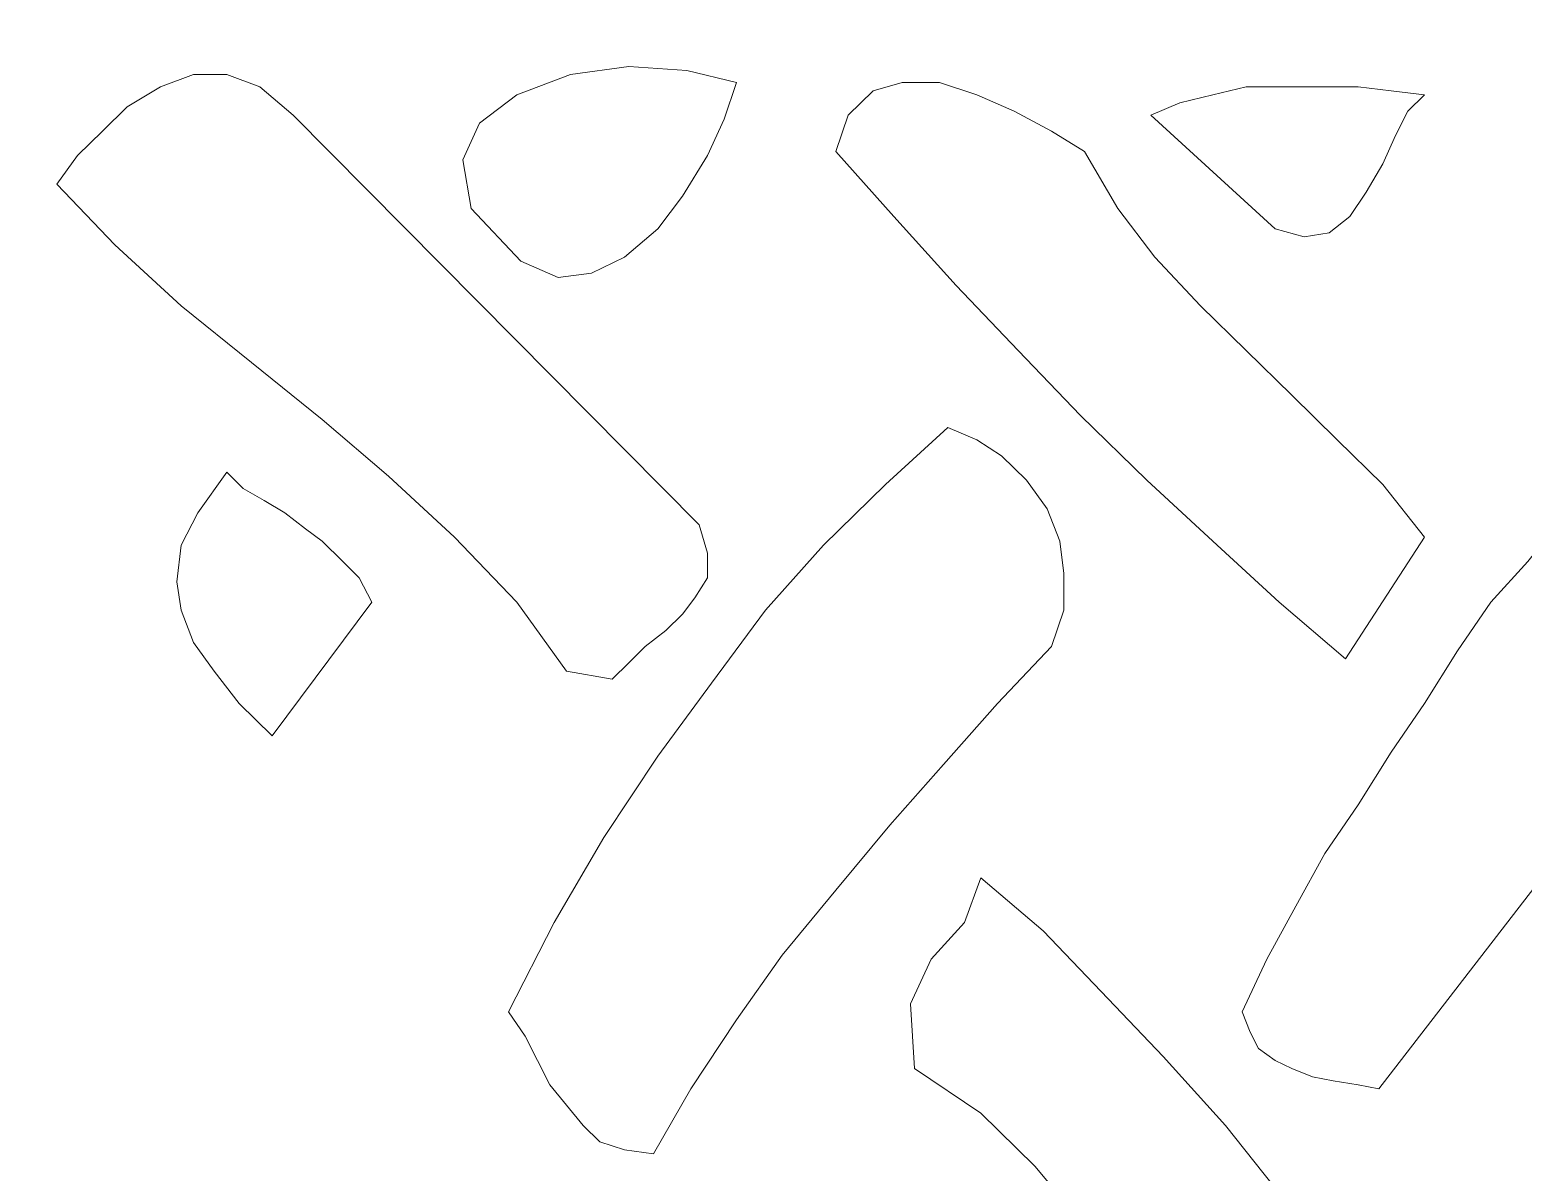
# Model space of a CAD drawing. Header units: millimetres. Extents: x -265 to 251, y -188 to 9.
# Drawn here: x 81.82 to 96.85, y -44.56 to -33.06 of the extents above; entities that cross this region are included whole.
import ezdxf

# ---------------------------------------------------------------- set-up
doc = ezdxf.new("R2010")
doc.units = ezdxf.units.MM
doc.header["$MEASUREMENT"] = 0
doc.layers.add('Camada 1', color=7, linetype='Continuous')

msp = doc.modelspace()

# ---------------------------------------------------------------- linework, layer by layer
at = {"layer": 'Camada 1', "color": 250, "lineweight": 9}
for points, knots in [([(53.8184, -0.6213), (53.8184, -0.6213), (56.6184, -0.6213), (56.6184, -0.6213), (56.6184, -0.6213), (56.6184, -0.6213), (141.0184, -0.6213), (141.0184, -0.6213), (141.0184, -0.6213), (141.0184, -0.6213), (143.8184, -0.6213), (143.8184, -0.6213), (143.8184, -0.6213), (143.8184, -0.6213), (147.0184, -0.6213), (147.0184, -0.6213), (147.0184, -0.6213), (148.6752, -0.6213), (150.0184, -1.9645), (150.0184, -3.6213), (150.0184, -3.6213), (150.0184, -5.2781), (148.6752, -6.6213), (147.0184, -6.6213), (147.0184, -6.6213), (147.0184, -6.6213), (146.6184, -6.6213), (146.6184, -6.6213), (146.6184, -6.6213), (146.6184, -6.6213), (146.6184, -3.8213), (146.6184, -3.8213), (146.6184, -3.8213), (146.6184, -3.8213), (143.8184, -3.8213), (143.8184, -3.8213), (143.8184, -3.8213), (143.8184, -3.8213), (143.8184, -6.6213), (143.8184, -6.6213), (143.8184, -6.6213), (143.8184, -6.6213), (143.8184, -21.6213), (143.8184, -21.6213), (143.8184, -21.6213), (143.8184, -21.6213), (147.0184, -21.6213), (147.0184, -21.6213), (147.0184, -21.6213), (148.6752, -21.6213), (150.0184, -22.9645), (150.0184, -24.6213), (150.0184, -24.6213), (150.0184, -26.2781), (148.6752, -27.6213), (147.0184, -27.6213), (147.0184, -27.6213), (147.0184, -27.6213), (146.6184, -27.6213), (146.6184, -27.6213), (146.6184, -27.6213), (146.6184, -27.6213), (146.6184, -24.8213), (146.6184, -24.8213), (146.6184, -24.8213), (146.6184, -24.8213), (143.8184, -24.8213), (143.8184, -24.8213), (143.8184, -24.8213), (143.8184, -24.8213), (143.8184, -27.6213), (143.8184, -27.6213), (143.8184, -27.6213), (143.8184, -27.6213), (143.8184, -42.6213), (143.8184, -42.6213), (143.8184, -42.6213), (143.8184, -42.6213), (147.0184, -42.6213), (147.0184, -42.6213), (147.0184, -42.6213), (148.6752, -42.6213), (150.0184, -43.9645), (150.0184, -45.6213), (150.0184, -45.6213), (150.0184, -47.2781), (148.6752, -48.6213), (147.0184, -48.6213), (147.0184, -48.6213), (147.0184, -48.6213), (146.6184, -48.6213), (146.6184, -48.6213), (146.6184, -48.6213), (146.6184, -48.6213), (146.6184, -45.8213), (146.6184, -45.8213), (146.6184, -45.8213), (146.6184, -45.8213), (143.8184, -45.8213), (143.8184, -45.8213), (143.8184, -45.8213), (143.8184, -45.8213), (143.8184, -48.6213), (143.8184, -48.6213), (143.8184, -48.6213), (143.8184, -48.6213), (143.8184, -63.6213), (143.8184, -63.6213), (143.8184, -63.6213), (143.8184, -63.6213), (147.0184, -63.6213), (147.0184, -63.6213), (147.0184, -63.6213), (148.6752, -63.6213), (150.0184, -64.9645), (150.0184, -66.6213), (150.0184, -66.6213), (150.0184, -68.2781), (148.6752, -69.6213), (147.0184, -69.6213), (147.0184, -69.6213), (147.0184, -69.6213), (146.6184, -69.6213), (146.6184, -69.6213), (146.6184, -69.6213), (146.6184, -69.6213), (146.6184, -66.8213), (146.6184, -66.8213), (146.6184, -66.8213), (146.6184, -66.8213), (143.8184, -66.8213), (143.8184, -66.8213), (143.8184, -66.8213), (143.8184, -66.8213), (143.8184, -69.6213), (143.8184, -69.6213), (143.8184, -69.6213), (143.8184, -69.6213), (143.8184, -84.6213), (143.8184, -84.6213), (143.8184, -84.6213), (143.8184, -84.6213), (147.0184, -84.6213), (147.0184, -84.6213), (147.0184, -84.6213), (148.6752, -84.6213), (150.0184, -85.9645), (150.0184, -87.6213), (150.0184, -87.6213), (150.0184, -89.2781), (148.6752, -90.6213), (147.0184, -90.6213), (147.0184, -90.6213), (147.0184, -90.6213), (146.6184, -90.6213), (146.6184, -90.6213), (146.6184, -90.6213), (146.6184, -90.6213), (146.6184, -87.8213), (146.6184, -87.8213), (146.6184, -87.8213), (146.6184, -87.8213), (143.8184, -87.8213), (143.8184, -87.8213), (143.8184, -87.8213), (143.8184, -87.8213), (143.8184, -90.6213), (143.8184, -90.6213), (143.8184, -90.6213), (143.8184, -90.6213), (141.0184, -90.6213), (141.0184, -90.6213), (141.0184, -90.6213), (141.0184, -90.6213), (56.6184, -90.6213), (56.6184, -90.6213), (56.6184, -90.6213), (56.6184, -90.6213), (53.8184, -90.6213), (53.8184, -90.6213), (53.8184, -90.6213), (53.8184, -90.6213), (53.8184, -87.8213), (53.8184, -87.8213), (53.8184, -87.8213), (53.8184, -87.8213), (51.0184, -87.8213), (51.0184, -87.8213), (51.0184, -87.8213), (51.0184, -87.8213), (51.0184, -90.6213), (51.0184, -90.6213), (51.0184, -90.6213), (51.0184, -90.6213), (50.6184, -90.6213), (50.6184, -90.6213), (50.6184, -90.6213), (48.9616, -90.6213), (47.6184, -89.2781), (47.6184, -87.6213), (47.6184, -87.6213), (47.6184, -85.9645), (48.9616, -84.6213), (50.6184, -84.6213), (50.6184, -84.6213), (50.6184, -84.6213), (53.8184, -84.6213), (53.8184, -84.6213), (53.8184, -84.6213), (53.8184, -84.6213), (53.8184, -69.6213), (53.8184, -69.6213), (53.8184, -69.6213), (53.8184, -69.6213), (53.8184, -66.8213), (53.8184, -66.8213), (53.8184, -66.8213), (53.8184, -66.8213), (51.0184, -66.8213), (51.0184, -66.8213), (51.0184, -66.8213), (51.0184, -66.8213), (51.0184, -69.6213), (51.0184, -69.6213), (51.0184, -69.6213), (51.0184, -69.6213), (50.6184, -69.6213), (50.6184, -69.6213), (50.6184, -69.6213), (48.9616, -69.6213), (47.6184, -68.2781), (47.6184, -66.6213), (47.6184, -66.6213), (47.6184, -64.9645), (48.9616, -63.6213), (50.6184, -63.6213), (50.6184, -63.6213), (50.6184, -63.6213), (53.8184, -63.6213), (53.8184, -63.6213), (53.8184, -63.6213), (53.8184, -63.6213), (53.8184, -48.6213), (53.8184, -48.6213), (53.8184, -48.6213), (53.8184, -48.6213), (53.8184, -45.8213), (53.8184, -45.8213), (53.8184, -45.8213), (53.8184, -45.8213), (51.0184, -45.8213), (51.0184, -45.8213), (51.0184, -45.8213), (51.0184, -45.8213), (51.0184, -48.6213), (51.0184, -48.6213), (51.0184, -48.6213), (51.0184, -48.6213), (50.6184, -48.6213), (50.6184, -48.6213), (50.6184, -48.6213), (48.9616, -48.6213), (47.6184, -47.2781), (47.6184, -45.6213), (47.6184, -45.6213), (47.6184, -43.9645), (48.9616, -42.6213), (50.6184, -42.6213), (50.6184, -42.6213), (50.6184, -42.6213), (53.8184, -42.6213), (53.8184, -42.6213), (53.8184, -42.6213), (53.8184, -42.6213), (53.8184, -27.6213), (53.8184, -27.6213), (53.8184, -27.6213), (53.8184, -27.6213), (53.8184, -24.8213), (53.8184, -24.8213), (53.8184, -24.8213), (53.8184, -24.8213), (51.0184, -24.8213), (51.0184, -24.8213), (51.0184, -24.8213), (51.0184, -24.8213), (51.0184, -27.6213), (51.0184, -27.6213), (51.0184, -27.6213), (51.0184, -27.6213), (50.6184, -27.6213), (50.6184, -27.6213), (50.6184, -27.6213), (48.9616, -27.6213), (47.6184, -26.2781), (47.6184, -24.6213), (47.6184, -24.6213), (47.6184, -22.9645), (48.9616, -21.6213), (50.6184, -21.6213), (50.6184, -21.6213), (50.6184, -21.6213), (53.8184, -21.6213), (53.8184, -21.6213), (53.8184, -21.6213), (53.8184, -21.6213), (53.8184, -6.6213), (53.8184, -6.6213), (53.8184, -6.6213), (53.8184, -6.6213), (53.8184, -3.8213), (53.8184, -3.8213), (53.8184, -3.8213), (53.8184, -3.8213), (51.0184, -3.8213), (51.0184, -3.8213), (51.0184, -3.8213), (51.0184, -3.8213), (51.0184, -6.6213), (51.0184, -6.6213), (51.0184, -6.6213), (51.0184, -6.6213), (50.6184, -6.6213), (50.6184, -6.6213), (50.6184, -6.6213), (48.9616, -6.6213), (47.6184, -5.2781), (47.6184, -3.6213), (47.6184, -3.6213), (47.6184, -1.9645), (48.9616, -0.6213), (50.6184, -0.6213), (50.6184, -0.6213), (50.6184, -0.6213), (53.8184, -0.6213), (53.8184, -0.6213)], [0, 0, 0, 0, 0.0117647, 0.0117647, 0.0117647, 0.0117647, 0.0235294, 0.0235294, 0.0235294, 0.0235294, 0.0352941, 0.0352941, 0.0352941, 0.0352941, 0.0470588, 0.0470588, 0.0470588, 0.0470588, 0.0588235, 0.0588235, 0.0588235, 0.0588235, 0.0705882, 0.0705882, 0.0705882, 0.0705882, 0.0823529, 0.0823529, 0.0823529, 0.0823529, 0.0941176, 0.0941176, 0.0941176, 0.0941176, 0.1058824, 0.1058824, 0.1058824, 0.1058824, 0.1176471, 0.1176471, 0.1176471, 0.1176471, 0.1294118, 0.1294118, 0.1294118, 0.1294118, 0.1411765, 0.1411765, 0.1411765, 0.1411765, 0.1529412, 0.1529412, 0.1529412, 0.1529412, 0.1647059, 0.1647059, 0.1647059, 0.1647059, 0.1764706, 0.1764706, 0.1764706, 0.1764706, 0.1882353, 0.1882353, 0.1882353, 0.1882353, 0.2, 0.2, 0.2, 0.2, 0.2117647, 0.2117647, 0.2117647, 0.2117647, 0.2235294, 0.2235294, 0.2235294, 0.2235294, 0.2352941, 0.2352941, 0.2352941, 0.2352941, 0.2470588, 0.2470588, 0.2470588, 0.2470588, 0.2588235, 0.2588235, 0.2588235, 0.2588235, 0.2705882, 0.2705882, 0.2705882, 0.2705882, 0.2823529, 0.2823529, 0.2823529, 0.2823529, 0.2941176, 0.2941176, 0.2941176, 0.2941176, 0.3058824, 0.3058824, 0.3058824, 0.3058824, 0.3176471, 0.3176471, 0.3176471, 0.3176471, 0.3294118, 0.3294118, 0.3294118, 0.3294118, 0.3411765, 0.3411765, 0.3411765, 0.3411765, 0.3529412, 0.3529412, 0.3529412, 0.3529412, 0.3647059, 0.3647059, 0.3647059, 0.3647059, 0.3764706, 0.3764706, 0.3764706, 0.3764706, 0.3882353, 0.3882353, 0.3882353, 0.3882353, 0.4, 0.4, 0.4, 0.4, 0.4117647, 0.4117647, 0.4117647, 0.4117647, 0.4235294, 0.4235294, 0.4235294, 0.4235294, 0.4352941, 0.4352941, 0.4352941, 0.4352941, 0.4470588, 0.4470588, 0.4470588, 0.4470588, 0.4588235, 0.4588235, 0.4588235, 0.4588235, 0.4705882, 0.4705882, 0.4705882, 0.4705882, 0.4823529, 0.4823529, 0.4823529, 0.4823529, 0.4941176, 0.4941176, 0.4941176, 0.4941176, 0.5058824, 0.5058824, 0.5058824, 0.5058824, 0.5176471, 0.5176471, 0.5176471, 0.5176471, 0.5294118, 0.5294118, 0.5294118, 0.5294118, 0.5411765, 0.5411765, 0.5411765, 0.5411765, 0.5529412, 0.5529412, 0.5529412, 0.5529412, 0.5647059, 0.5647059, 0.5647059, 0.5647059, 0.5764706, 0.5764706, 0.5764706, 0.5764706, 0.5882353, 0.5882353, 0.5882353, 0.5882353, 0.6, 0.6, 0.6, 0.6, 0.6117647, 0.6117647, 0.6117647, 0.6117647, 0.6235294, 0.6235294, 0.6235294, 0.6235294, 0.6352941, 0.6352941, 0.6352941, 0.6352941, 0.6470588, 0.6470588, 0.6470588, 0.6470588, 0.6588235, 0.6588235, 0.6588235, 0.6588235, 0.6705882, 0.6705882, 0.6705882, 0.6705882, 0.6823529, 0.6823529, 0.6823529, 0.6823529, 0.6941176, 0.6941176, 0.6941176, 0.6941176, 0.7058824, 0.7058824, 0.7058824, 0.7058824, 0.7176471, 0.7176471, 0.7176471, 0.7176471, 0.7294118, 0.7294118, 0.7294118, 0.7294118, 0.7411765, 0.7411765, 0.7411765, 0.7411765, 0.7529412, 0.7529412, 0.7529412, 0.7529412, 0.7647059, 0.7647059, 0.7647059, 0.7647059, 0.7764706, 0.7764706, 0.7764706, 0.7764706, 0.7882353, 0.7882353, 0.7882353, 0.7882353, 0.8, 0.8, 0.8, 0.8, 0.8117647, 0.8117647, 0.8117647, 0.8117647, 0.8235294, 0.8235294, 0.8235294, 0.8235294, 0.8352941, 0.8352941, 0.8352941, 0.8352941, 0.8470588, 0.8470588, 0.8470588, 0.8470588, 0.8588235, 0.8588235, 0.8588235, 0.8588235, 0.8705882, 0.8705882, 0.8705882, 0.8705882, 0.8823529, 0.8823529, 0.8823529, 0.8823529, 0.8941176, 0.8941176, 0.8941176, 0.8941176, 0.9058824, 0.9058824, 0.9058824, 0.9058824, 0.9176471, 0.9176471, 0.9176471, 0.9176471, 0.9294118, 0.9294118, 0.9294118, 0.9294118, 0.9411765, 0.9411765, 0.9411765, 0.9411765, 0.9529412, 0.9529412, 0.9529412, 0.9529412, 0.9647059, 0.9647059, 0.9647059, 0.9647059, 0.9764706, 0.9764706, 0.9764706, 0.9764706, 1, 1, 1, 1]), ([(88.5579, -38.0461), (88.5579, -38.0461), (88.6411, -38.3319), (88.6411, -38.3319), (88.6411, -38.3319), (88.6411, -38.3319), (88.6411, -38.577), (88.6411, -38.577), (88.6411, -38.577), (88.6411, -38.577), (88.516, -38.7811), (88.516, -38.7811), (88.516, -38.7811), (88.516, -38.7811), (88.3909, -38.9446), (88.3909, -38.9446), (88.3909, -38.9446), (88.3909, -38.9446), (88.2242, -39.1078), (88.2242, -39.1078), (88.2242, -39.1078), (88.2242, -39.1078), (88.0154, -39.2713), (88.0154, -39.2713), (88.0154, -39.2713), (88.0154, -39.2713), (87.8488, -39.4345), (87.8488, -39.4345), (87.8488, -39.4345), (87.8488, -39.4345), (87.6817, -39.5977), (87.6817, -39.5977), (87.6817, -39.5977), (87.6817, -39.5977), (87.2231, -39.5163), (87.2231, -39.5163), (87.2231, -39.5163), (87.2231, -39.5163), (86.7225, -38.8219), (86.7225, -38.8219), (86.7225, -38.8219), (86.7225, -38.8219), (86.0969, -38.1685), (86.0969, -38.1685), (86.0969, -38.1685), (86.0969, -38.1685), (85.4296, -37.556), (85.4296, -37.556), (85.4296, -37.556), (85.4296, -37.556), (84.7622, -36.9843), (84.7622, -36.9843), (84.7622, -36.9843), (84.7622, -36.9843), (84.053, -36.4125), (84.053, -36.4125), (84.053, -36.4125), (84.053, -36.4125), (83.3439, -35.8408), (83.3439, -35.8408), (83.3439, -35.8408), (83.3439, -35.8408), (82.6765, -35.2283), (82.6765, -35.2283), (82.6765, -35.2283), (82.6765, -35.2283), (82.0927, -34.6158), (82.0927, -34.6158), (82.0927, -34.6158), (82.0927, -34.6158), (82.3011, -34.3299), (82.3011, -34.3299), (82.3011, -34.3299), (82.3011, -34.3299), (82.5515, -34.0848), (82.5515, -34.0848), (82.5515, -34.0848), (82.5515, -34.0848), (82.8018, -33.8398), (82.8018, -33.8398), (82.8018, -33.8398), (82.8018, -33.8398), (83.1355, -33.6357), (83.1355, -33.6357), (83.1355, -33.6357), (83.1355, -33.6357), (83.4691, -33.513), (83.4691, -33.513), (83.4691, -33.513), (83.4691, -33.513), (83.8028, -33.513), (83.8028, -33.513), (83.8028, -33.513), (83.8028, -33.513), (84.1365, -33.6357), (84.1365, -33.6357), (84.1365, -33.6357), (84.1365, -33.6357), (84.4702, -33.9215), (84.4702, -33.9215), (84.4702, -33.9215), (84.4702, -33.9215), (88.5579, -38.0461), (88.5579, -38.0461)], [0, 0, 0, 0, 0.037037, 0.037037, 0.037037, 0.037037, 0.0740741, 0.0740741, 0.0740741, 0.0740741, 0.1111111, 0.1111111, 0.1111111, 0.1111111, 0.1481481, 0.1481481, 0.1481481, 0.1481481, 0.1851852, 0.1851852, 0.1851852, 0.1851852, 0.2222222, 0.2222222, 0.2222222, 0.2222222, 0.2592593, 0.2592593, 0.2592593, 0.2592593, 0.2962963, 0.2962963, 0.2962963, 0.2962963, 0.3333333, 0.3333333, 0.3333333, 0.3333333, 0.3703704, 0.3703704, 0.3703704, 0.3703704, 0.4074074, 0.4074074, 0.4074074, 0.4074074, 0.4444444, 0.4444444, 0.4444444, 0.4444444, 0.4814815, 0.4814815, 0.4814815, 0.4814815, 0.5185185, 0.5185185, 0.5185185, 0.5185185, 0.5555556, 0.5555556, 0.5555556, 0.5555556, 0.5925926, 0.5925926, 0.5925926, 0.5925926, 0.6296296, 0.6296296, 0.6296296, 0.6296296, 0.6666667, 0.6666667, 0.6666667, 0.6666667, 0.7037037, 0.7037037, 0.7037037, 0.7037037, 0.7407407, 0.7407407, 0.7407407, 0.7407407, 0.7777778, 0.7777778, 0.7777778, 0.7777778, 0.8148148, 0.8148148, 0.8148148, 0.8148148, 0.8518519, 0.8518519, 0.8518519, 0.8518519, 0.8888889, 0.8888889, 0.8888889, 0.8888889, 0.9259259, 0.9259259, 0.9259259, 0.9259259, 1, 1, 1, 1]), ([(88.933, -33.5947), (88.933, -33.5947), (88.808, -33.9624), (88.808, -33.9624), (88.808, -33.9624), (88.808, -33.9624), (88.6411, -34.3299), (88.6411, -34.3299), (88.6411, -34.3299), (88.6411, -34.3299), (88.3909, -34.7382), (88.3909, -34.7382), (88.3909, -34.7382), (88.3909, -34.7382), (88.1407, -35.0649), (88.1407, -35.0649), (88.1407, -35.0649), (88.1407, -35.0649), (87.807, -35.3509), (87.807, -35.3509), (87.807, -35.3509), (87.807, -35.3509), (87.4734, -35.5141), (87.4734, -35.5141), (87.4734, -35.5141), (87.4734, -35.5141), (87.1396, -35.555), (87.1396, -35.555), (87.1396, -35.555), (87.1396, -35.555), (86.7642, -35.3915), (86.7642, -35.3915), (86.7642, -35.3915), (86.7642, -35.3915), (86.2636, -34.8608), (86.2636, -34.8608), (86.2636, -34.8608), (86.2636, -34.8608), (86.1803, -34.3708), (86.1803, -34.3708), (86.1803, -34.3708), (86.1803, -34.3708), (86.347, -34.0033), (86.347, -34.0033), (86.347, -34.0033), (86.347, -34.0033), (86.7225, -33.7173), (86.7225, -33.7173), (86.7225, -33.7173), (86.7225, -33.7173), (87.2646, -33.513), (87.2646, -33.513), (87.2646, -33.513), (87.2646, -33.513), (87.8488, -33.4314), (87.8488, -33.4314), (87.8488, -33.4314), (87.8488, -33.4314), (88.4326, -33.4723), (88.4326, -33.4723), (88.4326, -33.4723), (88.4326, -33.4723), (88.933, -33.5947), (88.933, -33.5947)], [0, 0, 0, 0, 0.0588235, 0.0588235, 0.0588235, 0.0588235, 0.1176471, 0.1176471, 0.1176471, 0.1176471, 0.1764706, 0.1764706, 0.1764706, 0.1764706, 0.2352941, 0.2352941, 0.2352941, 0.2352941, 0.2941176, 0.2941176, 0.2941176, 0.2941176, 0.3529412, 0.3529412, 0.3529412, 0.3529412, 0.4117647, 0.4117647, 0.4117647, 0.4117647, 0.4705882, 0.4705882, 0.4705882, 0.4705882, 0.5294118, 0.5294118, 0.5294118, 0.5294118, 0.5882353, 0.5882353, 0.5882353, 0.5882353, 0.6470588, 0.6470588, 0.6470588, 0.6470588, 0.7058824, 0.7058824, 0.7058824, 0.7058824, 0.7647059, 0.7647059, 0.7647059, 0.7647059, 0.8235294, 0.8235294, 0.8235294, 0.8235294, 0.8823529, 0.8823529, 0.8823529, 0.8823529, 1, 1, 1, 1]), ([(95.8571, -38.1685), (95.8571, -38.1685), (95.0645, -39.3937), (95.0645, -39.3937), (95.0645, -39.3937), (95.0645, -39.3937), (94.3972, -38.8219), (94.3972, -38.8219), (94.3972, -38.8219), (94.3972, -38.8219), (93.7297, -38.2094), (93.7297, -38.2094), (93.7297, -38.2094), (93.7297, -38.2094), (93.0624, -37.5969), (93.0624, -37.5969), (93.0624, -37.5969), (93.0624, -37.5969), (92.3951, -36.9435), (92.3951, -36.9435), (92.3951, -36.9435), (92.3951, -36.9435), (91.7695, -36.2902), (91.7695, -36.2902), (91.7695, -36.2902), (91.7695, -36.2902), (91.1438, -35.6367), (91.1438, -35.6367), (91.1438, -35.6367), (91.1438, -35.6367), (90.5182, -34.9425), (90.5182, -34.9425), (90.5182, -34.9425), (90.5182, -34.9425), (89.9341, -34.2891), (89.9341, -34.2891), (89.9341, -34.2891), (89.9341, -34.2891), (90.0592, -33.9215), (90.0592, -33.9215), (90.0592, -33.9215), (90.0592, -33.9215), (90.3096, -33.6765), (90.3096, -33.6765), (90.3096, -33.6765), (90.3096, -33.6765), (90.6015, -33.5947), (90.6015, -33.5947), (90.6015, -33.5947), (90.6015, -33.5947), (90.9769, -33.5947), (90.9769, -33.5947), (90.9769, -33.5947), (90.9769, -33.5947), (91.3522, -33.7173), (91.3522, -33.7173), (91.3522, -33.7173), (91.3522, -33.7173), (91.7278, -33.8807), (91.7278, -33.8807), (91.7278, -33.8807), (91.7278, -33.8807), (92.1032, -34.0848), (92.1032, -34.0848), (92.1032, -34.0848), (92.1032, -34.0848), (92.4368, -34.2891), (92.4368, -34.2891), (92.4368, -34.2891), (92.4368, -34.2891), (92.7704, -34.8608), (92.7704, -34.8608), (92.7704, -34.8608), (92.7704, -34.8608), (93.1459, -35.3509), (93.1459, -35.3509), (93.1459, -35.3509), (93.1459, -35.3509), (93.6047, -35.8408), (93.6047, -35.8408), (93.6047, -35.8408), (93.6047, -35.8408), (94.0635, -36.2902), (94.0635, -36.2902), (94.0635, -36.2902), (94.0635, -36.2902), (94.5224, -36.7393), (94.5224, -36.7393), (94.5224, -36.7393), (94.5224, -36.7393), (94.9811, -37.1885), (94.9811, -37.1885), (94.9811, -37.1885), (94.9811, -37.1885), (95.44, -37.6378), (95.44, -37.6378), (95.44, -37.6378), (95.44, -37.6378), (95.8571, -38.1685), (95.8571, -38.1685)], [0, 0, 0, 0, 0.0384615, 0.0384615, 0.0384615, 0.0384615, 0.0769231, 0.0769231, 0.0769231, 0.0769231, 0.1153846, 0.1153846, 0.1153846, 0.1153846, 0.1538462, 0.1538462, 0.1538462, 0.1538462, 0.1923077, 0.1923077, 0.1923077, 0.1923077, 0.2307692, 0.2307692, 0.2307692, 0.2307692, 0.2692308, 0.2692308, 0.2692308, 0.2692308, 0.3076923, 0.3076923, 0.3076923, 0.3076923, 0.3461538, 0.3461538, 0.3461538, 0.3461538, 0.3846154, 0.3846154, 0.3846154, 0.3846154, 0.4230769, 0.4230769, 0.4230769, 0.4230769, 0.4615385, 0.4615385, 0.4615385, 0.4615385, 0.5, 0.5, 0.5, 0.5, 0.5384615, 0.5384615, 0.5384615, 0.5384615, 0.5769231, 0.5769231, 0.5769231, 0.5769231, 0.6153846, 0.6153846, 0.6153846, 0.6153846, 0.6538462, 0.6538462, 0.6538462, 0.6538462, 0.6923077, 0.6923077, 0.6923077, 0.6923077, 0.7307692, 0.7307692, 0.7307692, 0.7307692, 0.7692308, 0.7692308, 0.7692308, 0.7692308, 0.8076923, 0.8076923, 0.8076923, 0.8076923, 0.8461538, 0.8461538, 0.8461538, 0.8461538, 0.8846154, 0.8846154, 0.8846154, 0.8846154, 0.9230769, 0.9230769, 0.9230769, 0.9230769, 1, 1, 1, 1]), ([(95.8571, -33.7173), (95.8571, -33.7173), (95.6902, -33.8807), (95.6902, -33.8807), (95.6902, -33.8807), (95.6902, -33.8807), (95.5649, -34.1256), (95.5649, -34.1256), (95.5649, -34.1256), (95.5649, -34.1256), (95.44, -34.4116), (95.44, -34.4116), (95.44, -34.4116), (95.44, -34.4116), (95.273, -34.6975), (95.273, -34.6975), (95.273, -34.6975), (95.273, -34.6975), (95.1064, -34.9425), (95.1064, -34.9425), (95.1064, -34.9425), (95.1064, -34.9425), (94.8976, -35.1057), (94.8976, -35.1057), (94.8976, -35.1057), (94.8976, -35.1057), (94.6475, -35.1466), (94.6475, -35.1466), (94.6475, -35.1466), (94.6475, -35.1466), (94.3554, -35.0649), (94.3554, -35.0649), (94.3554, -35.0649), (94.3554, -35.0649), (93.1041, -33.9215), (93.1041, -33.9215), (93.1041, -33.9215), (93.1041, -33.9215), (93.3961, -33.7989), (93.3961, -33.7989), (93.3961, -33.7989), (93.3961, -33.7989), (93.7297, -33.7173), (93.7297, -33.7173), (93.7297, -33.7173), (93.7297, -33.7173), (94.0635, -33.6357), (94.0635, -33.6357), (94.0635, -33.6357), (94.0635, -33.6357), (94.4389, -33.6357), (94.4389, -33.6357), (94.4389, -33.6357), (94.4389, -33.6357), (94.8143, -33.6357), (94.8143, -33.6357), (94.8143, -33.6357), (94.8143, -33.6357), (95.1898, -33.6357), (95.1898, -33.6357), (95.1898, -33.6357), (95.1898, -33.6357), (95.5234, -33.6765), (95.5234, -33.6765), (95.5234, -33.6765), (95.5234, -33.6765), (95.8571, -33.7173), (95.8571, -33.7173)], [0, 0, 0, 0, 0.0555556, 0.0555556, 0.0555556, 0.0555556, 0.1111111, 0.1111111, 0.1111111, 0.1111111, 0.1666667, 0.1666667, 0.1666667, 0.1666667, 0.2222222, 0.2222222, 0.2222222, 0.2222222, 0.2777778, 0.2777778, 0.2777778, 0.2777778, 0.3333333, 0.3333333, 0.3333333, 0.3333333, 0.3888889, 0.3888889, 0.3888889, 0.3888889, 0.4444444, 0.4444444, 0.4444444, 0.4444444, 0.5, 0.5, 0.5, 0.5, 0.5555556, 0.5555556, 0.5555556, 0.5555556, 0.6111111, 0.6111111, 0.6111111, 0.6111111, 0.6666667, 0.6666667, 0.6666667, 0.6666667, 0.7222222, 0.7222222, 0.7222222, 0.7222222, 0.7777778, 0.7777778, 0.7777778, 0.7777778, 0.8333333, 0.8333333, 0.8333333, 0.8333333, 0.8888889, 0.8888889, 0.8888889, 0.8888889, 1, 1, 1, 1]), ([(100.1947, -37.5152), (100.1947, -37.5152), (95.3982, -43.7224), (95.3982, -43.7224), (95.3982, -43.7224), (95.3982, -43.7224), (95.1898, -43.6817), (95.1898, -43.6817), (95.1898, -43.6817), (95.1898, -43.6817), (94.9393, -43.6408), (94.9393, -43.6408), (94.9393, -43.6408), (94.9393, -43.6408), (94.7308, -43.5999), (94.7308, -43.5999), (94.7308, -43.5999), (94.7308, -43.5999), (94.5224, -43.5182), (94.5224, -43.5182), (94.5224, -43.5182), (94.5224, -43.5182), (94.3554, -43.4366), (94.3554, -43.4366), (94.3554, -43.4366), (94.3554, -43.4366), (94.1886, -43.314), (94.1886, -43.314), (94.1886, -43.314), (94.1886, -43.314), (94.1053, -43.1508), (94.1053, -43.1508), (94.1053, -43.1508), (94.1053, -43.1508), (94.0218, -42.9465), (94.0218, -42.9465), (94.0218, -42.9465), (94.0218, -42.9465), (94.272, -42.4156), (94.272, -42.4156), (94.272, -42.4156), (94.272, -42.4156), (94.564, -41.8846), (94.564, -41.8846), (94.564, -41.8846), (94.564, -41.8846), (94.8561, -41.3539), (94.8561, -41.3539), (94.8561, -41.3539), (94.8561, -41.3539), (95.1898, -40.864), (95.1898, -40.864), (95.1898, -40.864), (95.1898, -40.864), (95.5234, -40.3329), (95.5234, -40.3329), (95.5234, -40.3329), (95.5234, -40.3329), (95.8571, -39.8429), (95.8571, -39.8429), (95.8571, -39.8429), (95.8571, -39.8429), (96.1908, -39.312), (96.1908, -39.312), (96.1908, -39.312), (96.1908, -39.312), (96.5245, -38.8219), (96.5245, -38.8219), (96.5245, -38.8219), (96.5245, -38.8219), (96.8997, -38.4135), (96.8997, -38.4135), (96.8997, -38.4135), (96.8997, -38.4135), (97.3586, -37.8419), (97.3586, -37.8419), (97.3586, -37.8419), (97.3586, -37.8419), (97.7757, -37.2294), (97.7757, -37.2294), (97.7757, -37.2294), (97.7757, -37.2294), (98.2762, -36.6984), (98.2762, -36.6984), (98.2762, -36.6984), (98.2762, -36.6984), (98.6934, -36.331), (98.6934, -36.331), (98.6934, -36.331), (98.6934, -36.331), (99.1937, -36.2902), (99.1937, -36.2902), (99.1937, -36.2902), (99.1937, -36.2902), (99.6942, -36.6169), (99.6942, -36.6169), (99.6942, -36.6169), (99.6942, -36.6169), (100.1947, -37.5152), (100.1947, -37.5152)], [0, 0, 0, 0, 0.0384615, 0.0384615, 0.0384615, 0.0384615, 0.0769231, 0.0769231, 0.0769231, 0.0769231, 0.1153846, 0.1153846, 0.1153846, 0.1153846, 0.1538462, 0.1538462, 0.1538462, 0.1538462, 0.1923077, 0.1923077, 0.1923077, 0.1923077, 0.2307692, 0.2307692, 0.2307692, 0.2307692, 0.2692308, 0.2692308, 0.2692308, 0.2692308, 0.3076923, 0.3076923, 0.3076923, 0.3076923, 0.3461538, 0.3461538, 0.3461538, 0.3461538, 0.3846154, 0.3846154, 0.3846154, 0.3846154, 0.4230769, 0.4230769, 0.4230769, 0.4230769, 0.4615385, 0.4615385, 0.4615385, 0.4615385, 0.5, 0.5, 0.5, 0.5, 0.5384615, 0.5384615, 0.5384615, 0.5384615, 0.5769231, 0.5769231, 0.5769231, 0.5769231, 0.6153846, 0.6153846, 0.6153846, 0.6153846, 0.6538462, 0.6538462, 0.6538462, 0.6538462, 0.6923077, 0.6923077, 0.6923077, 0.6923077, 0.7307692, 0.7307692, 0.7307692, 0.7307692, 0.7692308, 0.7692308, 0.7692308, 0.7692308, 0.8076923, 0.8076923, 0.8076923, 0.8076923, 0.8461538, 0.8461538, 0.8461538, 0.8461538, 0.8846154, 0.8846154, 0.8846154, 0.8846154, 0.9230769, 0.9230769, 0.9230769, 0.9230769, 1, 1, 1, 1]), ([(92.1032, -39.2713), (92.1032, -39.2713), (91.5609, -39.8429), (91.5609, -39.8429), (91.5609, -39.8429), (91.5609, -39.8429), (91.0186, -40.4556), (91.0186, -40.4556), (91.0186, -40.4556), (91.0186, -40.4556), (90.4764, -41.0679), (90.4764, -41.0679), (90.4764, -41.0679), (90.4764, -41.0679), (89.9341, -41.7215), (89.9341, -41.7215), (89.9341, -41.7215), (89.9341, -41.7215), (89.3919, -42.3748), (89.3919, -42.3748), (89.3919, -42.3748), (89.3919, -42.3748), (88.933, -43.0282), (88.933, -43.0282), (88.933, -43.0282), (88.933, -43.0282), (88.4744, -43.7224), (88.4744, -43.7224), (88.4744, -43.7224), (88.4744, -43.7224), (88.0989, -44.3759), (88.0989, -44.3759), (88.0989, -44.3759), (88.0989, -44.3759), (87.807, -44.335), (87.807, -44.335), (87.807, -44.335), (87.807, -44.335), (87.5567, -44.2532), (87.5567, -44.2532), (87.5567, -44.2532), (87.5567, -44.2532), (87.3899, -44.0901), (87.3899, -44.0901), (87.3899, -44.0901), (87.3899, -44.0901), (87.2231, -43.8857), (87.2231, -43.8857), (87.2231, -43.8857), (87.2231, -43.8857), (87.0562, -43.6817), (87.0562, -43.6817), (87.0562, -43.6817), (87.0562, -43.6817), (86.9309, -43.4366), (86.9309, -43.4366), (86.9309, -43.4366), (86.9309, -43.4366), (86.8059, -43.1915), (86.8059, -43.1915), (86.8059, -43.1915), (86.8059, -43.1915), (86.6391, -42.9465), (86.6391, -42.9465), (86.6391, -42.9465), (86.6391, -42.9465), (87.0978, -42.0481), (87.0978, -42.0481), (87.0978, -42.0481), (87.0978, -42.0481), (87.5984, -41.1906), (87.5984, -41.1906), (87.5984, -41.1906), (87.5984, -41.1906), (88.1407, -40.3738), (88.1407, -40.3738), (88.1407, -40.3738), (88.1407, -40.3738), (88.6829, -39.6386), (88.6829, -39.6386), (88.6829, -39.6386), (88.6829, -39.6386), (89.2252, -38.9037), (89.2252, -38.9037), (89.2252, -38.9037), (89.2252, -38.9037), (89.809, -38.2503), (89.809, -38.2503), (89.809, -38.2503), (89.809, -38.2503), (90.4347, -37.6378), (90.4347, -37.6378), (90.4347, -37.6378), (90.4347, -37.6378), (91.0604, -37.066), (91.0604, -37.066), (91.0604, -37.066), (91.0604, -37.066), (91.3522, -37.1885), (91.3522, -37.1885), (91.3522, -37.1885), (91.3522, -37.1885), (91.6025, -37.3517), (91.6025, -37.3517), (91.6025, -37.3517), (91.6025, -37.3517), (91.8529, -37.5969), (91.8529, -37.5969), (91.8529, -37.5969), (91.8529, -37.5969), (92.0615, -37.8828), (92.0615, -37.8828), (92.0615, -37.8828), (92.0615, -37.8828), (92.1866, -38.2094), (92.1866, -38.2094), (92.1866, -38.2094), (92.1866, -38.2094), (92.2283, -38.5362), (92.2283, -38.5362), (92.2283, -38.5362), (92.2283, -38.5362), (92.2283, -38.9037), (92.2283, -38.9037), (92.2283, -38.9037), (92.2283, -38.9037), (92.1032, -39.2713), (92.1032, -39.2713)], [0, 0, 0, 0, 0.030303, 0.030303, 0.030303, 0.030303, 0.0606061, 0.0606061, 0.0606061, 0.0606061, 0.0909091, 0.0909091, 0.0909091, 0.0909091, 0.1212121, 0.1212121, 0.1212121, 0.1212121, 0.1515152, 0.1515152, 0.1515152, 0.1515152, 0.1818182, 0.1818182, 0.1818182, 0.1818182, 0.2121212, 0.2121212, 0.2121212, 0.2121212, 0.2424242, 0.2424242, 0.2424242, 0.2424242, 0.2727273, 0.2727273, 0.2727273, 0.2727273, 0.3030303, 0.3030303, 0.3030303, 0.3030303, 0.3333333, 0.3333333, 0.3333333, 0.3333333, 0.3636364, 0.3636364, 0.3636364, 0.3636364, 0.3939394, 0.3939394, 0.3939394, 0.3939394, 0.4242424, 0.4242424, 0.4242424, 0.4242424, 0.4545455, 0.4545455, 0.4545455, 0.4545455, 0.4848485, 0.4848485, 0.4848485, 0.4848485, 0.5151515, 0.5151515, 0.5151515, 0.5151515, 0.5454545, 0.5454545, 0.5454545, 0.5454545, 0.5757576, 0.5757576, 0.5757576, 0.5757576, 0.6060606, 0.6060606, 0.6060606, 0.6060606, 0.6363636, 0.6363636, 0.6363636, 0.6363636, 0.6666667, 0.6666667, 0.6666667, 0.6666667, 0.6969697, 0.6969697, 0.6969697, 0.6969697, 0.7272727, 0.7272727, 0.7272727, 0.7272727, 0.7575758, 0.7575758, 0.7575758, 0.7575758, 0.7878788, 0.7878788, 0.7878788, 0.7878788, 0.8181818, 0.8181818, 0.8181818, 0.8181818, 0.8484848, 0.8484848, 0.8484848, 0.8484848, 0.8787879, 0.8787879, 0.8787879, 0.8787879, 0.9090909, 0.9090909, 0.9090909, 0.9090909, 0.9393939, 0.9393939, 0.9393939, 0.9393939, 1, 1, 1, 1]), ([(85.2625, -38.8219), (85.2625, -38.8219), (84.2617, -40.1696), (84.2617, -40.1696), (84.2617, -40.1696), (84.2617, -40.1696), (83.928, -39.8429), (83.928, -39.8429), (83.928, -39.8429), (83.928, -39.8429), (83.6776, -39.5163), (83.6776, -39.5163), (83.6776, -39.5163), (83.6776, -39.5163), (83.4691, -39.2303), (83.4691, -39.2303), (83.4691, -39.2303), (83.4691, -39.2303), (83.3439, -38.9037), (83.3439, -38.9037), (83.3439, -38.9037), (83.3439, -38.9037), (83.3022, -38.618), (83.3022, -38.618), (83.3022, -38.618), (83.3022, -38.618), (83.3439, -38.2503), (83.3439, -38.2503), (83.3439, -38.2503), (83.3439, -38.2503), (83.5108, -37.9236), (83.5108, -37.9236), (83.5108, -37.9236), (83.5108, -37.9236), (83.8028, -37.5152), (83.8028, -37.5152), (83.8028, -37.5152), (83.8028, -37.5152), (83.9695, -37.6784), (83.9695, -37.6784), (83.9695, -37.6784), (83.9695, -37.6784), (84.1782, -37.801), (84.1782, -37.801), (84.1782, -37.801), (84.1782, -37.801), (84.3867, -37.9236), (84.3867, -37.9236), (84.3867, -37.9236), (84.3867, -37.9236), (84.5953, -38.0869), (84.5953, -38.0869), (84.5953, -38.0869), (84.5953, -38.0869), (84.7622, -38.2094), (84.7622, -38.2094), (84.7622, -38.2094), (84.7622, -38.2094), (84.9706, -38.4135), (84.9706, -38.4135), (84.9706, -38.4135), (84.9706, -38.4135), (85.1375, -38.577), (85.1375, -38.577), (85.1375, -38.577), (85.1375, -38.577), (85.2625, -38.8219), (85.2625, -38.8219)], [0, 0, 0, 0, 0.0555556, 0.0555556, 0.0555556, 0.0555556, 0.1111111, 0.1111111, 0.1111111, 0.1111111, 0.1666667, 0.1666667, 0.1666667, 0.1666667, 0.2222222, 0.2222222, 0.2222222, 0.2222222, 0.2777778, 0.2777778, 0.2777778, 0.2777778, 0.3333333, 0.3333333, 0.3333333, 0.3333333, 0.3888889, 0.3888889, 0.3888889, 0.3888889, 0.4444444, 0.4444444, 0.4444444, 0.4444444, 0.5, 0.5, 0.5, 0.5, 0.5555556, 0.5555556, 0.5555556, 0.5555556, 0.6111111, 0.6111111, 0.6111111, 0.6111111, 0.6666667, 0.6666667, 0.6666667, 0.6666667, 0.7222222, 0.7222222, 0.7222222, 0.7222222, 0.7777778, 0.7777778, 0.7777778, 0.7777778, 0.8333333, 0.8333333, 0.8333333, 0.8333333, 0.8888889, 0.8888889, 0.8888889, 0.8888889, 1, 1, 1, 1]), ([(96.1908, -46.9075), (96.1908, -46.9075), (96.0656, -47.316), (96.0656, -47.316), (96.0656, -47.316), (96.0656, -47.316), (95.8571, -47.7244), (95.8571, -47.7244), (95.8571, -47.7244), (95.8571, -47.7244), (95.5234, -48.0511), (95.5234, -48.0511), (95.5234, -48.0511), (95.5234, -48.0511), (95.148, -48.3371), (95.148, -48.3371), (95.148, -48.3371), (95.148, -48.3371), (94.5224, -47.8059), (94.5224, -47.8059), (94.5224, -47.8059), (94.5224, -47.8059), (93.98, -47.1935), (93.98, -47.1935), (93.98, -47.1935), (93.98, -47.1935), (93.4796, -46.5399), (93.4796, -46.5399), (93.4796, -46.5399), (93.4796, -46.5399), (92.979, -45.8458), (92.979, -45.8458), (92.979, -45.8458), (92.979, -45.8458), (92.4786, -45.1517), (92.4786, -45.1517), (92.4786, -45.1517), (92.4786, -45.1517), (91.9362, -44.4984), (91.9362, -44.4984), (91.9362, -44.4984), (91.9362, -44.4984), (91.3941, -43.9675), (91.3941, -43.9675), (91.3941, -43.9675), (91.3941, -43.9675), (90.7266, -43.5182), (90.7266, -43.5182), (90.7266, -43.5182), (90.7266, -43.5182), (90.6849, -42.8647), (90.6849, -42.8647), (90.6849, -42.8647), (90.6849, -42.8647), (90.8936, -42.4156), (90.8936, -42.4156), (90.8936, -42.4156), (90.8936, -42.4156), (91.2272, -42.0481), (91.2272, -42.0481), (91.2272, -42.0481), (91.2272, -42.0481), (91.3941, -41.5988), (91.3941, -41.5988), (91.3941, -41.5988), (91.3941, -41.5988), (92.0196, -42.1298), (92.0196, -42.1298), (92.0196, -42.1298), (92.0196, -42.1298), (92.6037, -42.7424), (92.6037, -42.7424), (92.6037, -42.7424), (92.6037, -42.7424), (93.2294, -43.3957), (93.2294, -43.3957), (93.2294, -43.3957), (93.2294, -43.3957), (93.855, -44.0901), (93.855, -44.0901), (93.855, -44.0901), (93.855, -44.0901), (94.4389, -44.825), (94.4389, -44.825), (94.4389, -44.825), (94.4389, -44.825), (95.0228, -45.519), (95.0228, -45.519), (95.0228, -45.519), (95.0228, -45.519), (95.6067, -46.2133), (95.6067, -46.2133), (95.6067, -46.2133), (95.6067, -46.2133), (96.1908, -46.9075), (96.1908, -46.9075)], [0, 0, 0, 0, 0.04, 0.04, 0.04, 0.04, 0.08, 0.08, 0.08, 0.08, 0.12, 0.12, 0.12, 0.12, 0.16, 0.16, 0.16, 0.16, 0.2, 0.2, 0.2, 0.2, 0.24, 0.24, 0.24, 0.24, 0.28, 0.28, 0.28, 0.28, 0.32, 0.32, 0.32, 0.32, 0.36, 0.36, 0.36, 0.36, 0.4, 0.4, 0.4, 0.4, 0.44, 0.44, 0.44, 0.44, 0.48, 0.48, 0.48, 0.48, 0.52, 0.52, 0.52, 0.52, 0.56, 0.56, 0.56, 0.56, 0.6, 0.6, 0.6, 0.6, 0.64, 0.64, 0.64, 0.64, 0.68, 0.68, 0.68, 0.68, 0.72, 0.72, 0.72, 0.72, 0.76, 0.76, 0.76, 0.76, 0.8, 0.8, 0.8, 0.8, 0.84, 0.84, 0.84, 0.84, 0.88, 0.88, 0.88, 0.88, 0.92, 0.92, 0.92, 0.92, 1, 1, 1, 1])]:
    msp.add_open_spline(points, degree=3, knots=knots, dxfattribs=at)

doc.saveas('drawing.dxf')
